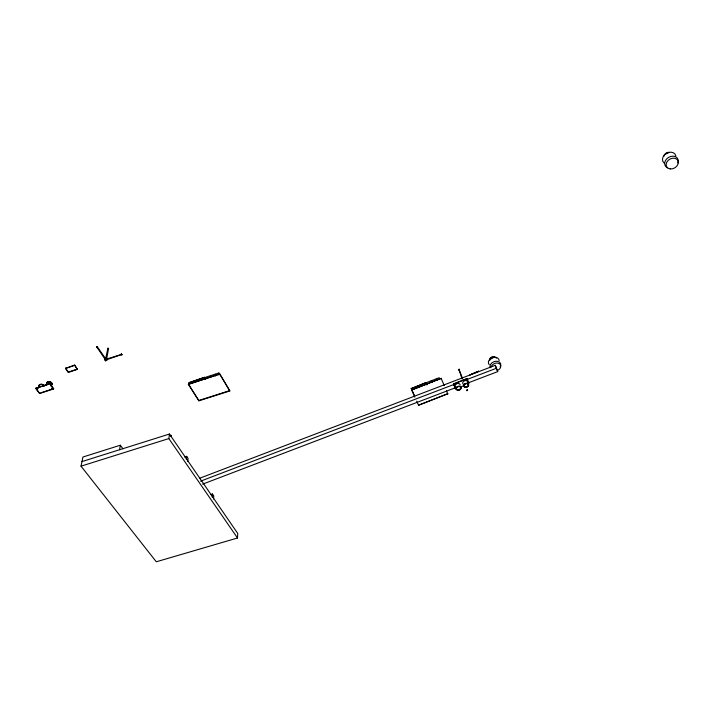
<?xml version="1.0" encoding="UTF-8"?>
<svg xmlns="http://www.w3.org/2000/svg" width="714" height="714" viewBox="0 0 714 714"><rect width="100%" height="100%" fill="white"/><g stroke="black" fill="none" stroke-linecap="round" stroke-linejoin="round"><path stroke-width="1.07" d="M105.199 359.374L105.797 358.972L105.199 359.374L96.792 347.04M97.309 346.825L96.747 347.263M122.933 448.74L120.336 445.215L82.949 457.014L81.021 466.171L156.304 561.784L237.503 537.999L237.726 533.429L169.432 434.032L81.985 461.574M229.846 390.924L219.68 373.886L188.344 384.346L198.911 400.804L229.846 390.924L219.68 373.886M213.548 498.979L213.772 495.909L212.46 493.999L210.452 494.606M212.228 497.069L212.46 493.999M218.77 374.752L218.903 372.976L215.833 373.966L215.69 375.743M215.351 375.85L215.503 374.074L210.808 375.591L210.657 377.367M210.255 377.501L210.416 375.716L205.73 377.224L205.57 379.009M204.579 377.313L188.978 382.704L204.579 377.313L205.712 379.125M198.911 400.804L188.389 383.98M187.746 461.467L188.068 458.397L186.666 456.353L184.596 456.996M186.345 459.414L186.666 456.353M462.083 379.045L458.986 369.406L462.306 377.777M237.503 537.999L168.861 438.574L169.432 434.032M51.926 388.059L52.854 388.532L52.452 387.809M119.541 449.74L120.336 445.215M107.796 348.575L108.501 348.646L107.796 348.575L105.592 359.124M104.771 359.829L104.958 358.937L106.216 358.517L106.734 360.409L105.467 360.829L104.771 359.829L106.35 359.133L121.755 354.367M105.467 360.829L105.654 359.936M106.216 358.517L106.734 360.409M121.782 354.456L106.52 359.785L108.501 348.646M77.389 369.388L74.604 365.077L65.465 368.442L68.365 372.378L77.389 369.388L74.604 365.077M68.365 372.378L65.554 368.085M53.604 388.925L49.81 383.436L35.7 388.434L39.645 393.53L53.604 388.925L49.81 383.436M39.645 393.53L35.798 388.077M121.505 354.099L121.764 354.76M106.627 359.767L106.35 359.133M456.541 388.032L455.746 388.336L455.934 387.675M96.809 346.772C95.337 348.503 99.121 346.442 96.979 346.683M455.827 387.354L455.987 388.068M425.946 382.624L411.273 388.594L425.946 382.624L426.936 384.962M431.97 382.579L431.202 380.812L426.767 382.508L427.258 384.087M432.077 382.249L431.577 380.669L436.013 378.964L436.522 380.544M441.163 378.366L411.603 390.031L441.163 378.366L444.224 385.542M199.465 478.326L495.284 365.327L496.453 368.245L464.162 380.571M453.479 383.829L455.55 388.862L453.479 383.829L467.108 378.625L469.027 383.364M453.586 384.15L467.108 378.625M200.598 481.165L457.906 382.954M202.642 484.137L456.166 387.461M467.59 383.106L497.72 371.61L495.284 365.327M460.405 387.015L463.315 385.899M418.529 405.231L447.732 393.753L418.529 405.231L416.681 401.179M65.465 368.442L74.515 365.434M68.455 372.021L77.469 369.031M35.7 388.434L49.712 383.802M40.734 392.834L53.693 388.568M188.344 384.346L219.653 374.243M198.947 400.438L228.837 390.897M81.021 466.171L168.861 438.574M170.905 435.897L170.691 435.46L170.816 435.906M170.967 436.129C172.529 435.701 169.923 434.505 170.262 435.852M97.363 346.897L105.797 358.972M458.79 369.736L459.37 369.513M218.903 372.976L220.082 374.895M411.184 388.273L414.486 395.645M411.505 389.71L414.834 397.127M431.577 380.669L432.345 382.436M446.42 390.674L447.83 394.066M496.551 368.692L497.72 371.61M439.753 379.312L439.235 377.733L436.334 378.848L436.843 380.419M431.202 380.812L431.702 382.392M455.934 387.193A2.588 1.946 -18.7 0 1 456.594 383.829A2.588 1.946 -18.7 0 1 460.182 385.069M463.484 384.31A2.588 1.946 -19.2 0 1 463.216 381.66A2.588 1.946 -19.2 0 1 466.59 380.74A2.588 1.946 -19.2 0 1 467.438 383.231M489.215 364.631A5.551 4.186 -21.3 0 1 492.142 357.732A5.551 4.186 -21.3 0 1 499.148 360.597M489.545 360.195A3.882 2.927 -21.3 0 1 494.972 357.321M495.775 357.652A3.882 2.927 -21.3 0 1 496.409 358.16M490.206 367.755A5.578 4.195 -21.2 0 1 495.855 361.266A5.578 4.195 -21.2 0 1 500.175 366.907M490.536 359.49A3.168 2.392 -21.3 0 1 491.643 358.401M492.383 358.035A3.168 2.392 -21.3 0 1 493.178 357.812M491.17 366.907A5.007 3.757 -21.2 0 1 496.132 363.096A5.007 3.757 -21.2 0 1 500.737 365.746A5.007 3.757 -21.2 0 1 497.372 370.468M489.813 360.267A3.168 2.392 -21.3 0 1 491.544 357.054A3.168 2.392 -21.3 0 1 495.409 357.464M39.091 386.051A2.561 1.803 12 0 1 40.314 384.578M40.921 384.453A2.561 1.803 12 0 1 41.582 384.444M42.233 384.569A2.561 1.803 12 0 1 44.054 386.024M38.851 386.569A2.918 2.062 12 0 1 40.823 384.186A2.918 2.062 12 0 1 44.402 385.988M37.94 388.657A2.927 2.062 11.9 0 1 38.217 388.175M46.446 385.212A2.927 2.071 11.7 0 1 47.035 384.935M51.015 386.06A2.927 2.071 11.7 0 1 51.319 386.595M46.883 384.543A2.918 2.071 11.8 0 1 47.472 381.936A2.918 2.071 11.8 0 1 51.194 382.276A2.918 2.071 11.8 0 1 51.881 384.989M46.91 383.016A2.553 1.812 11.8 0 1 50.605 382.24M51.131 382.579A2.553 1.812 11.8 0 1 51.542 382.999M51.801 383.463A2.553 1.812 11.8 0 1 51.819 384.418M46.847 383.248A2.561 1.812 11.8 0 1 47.49 382.481M48.008 382.231A2.561 1.812 11.8 0 1 50.542 382.463M51.069 382.802A2.561 1.812 11.8 0 1 51.479 383.222M51.738 383.686A2.561 1.812 11.8 0 1 51.756 384.641M39.109 385.81A2.561 1.803 12 0 1 40.252 384.801M42.786 385.033A2.561 1.803 12 0 1 43.732 385.792M664.127 163.051A7.131 5.587 -30.8 0 1 666.251 153.465A7.131 5.587 -30.8 0 1 675.855 155.839M665.359 154.376A4.98 3.909 -30.9 0 1 666.385 153.581M667.563 153.019A4.98 3.909 -30.9 0 1 668.795 152.716M667.661 167.844A7.176 5.605 -30.6 0 1 665.51 160.48A7.176 5.605 -30.6 0 1 674.239 156.295A7.176 5.605 -30.6 0 1 677.881 162.944M664.002 156.17A4.061 3.186 -30.9 0 1 669.188 152.359M121.291 353.93L121.889 355.09L121.326 353.832M458.486 369.602C459.441 371.351 460.137 367.942 458.486 369.602M466.108 379.464C467.117 380.812 467.126 378.795 466.108 379.464M36.405 388.639C37.833 390.576 37.753 387.211 36.405 388.639M51.827 388.425L52.898 388.728L51.827 388.425M107.466 348.405C108.323 350.601 109.59 347.093 107.466 348.405M467.304 390.228L466.706 390.397L467.304 390.228M467.608 390.174C466.349 391.95 466.215 388.916 467.608 390.174M478.559 371.226L470.044 374.841L478.559 371.226M457.567 389.969A2.276 1.705 -18.7 0 0 460.833 387.907A2.276 1.705 -18.7 0 0 457.433 386.97A2.276 1.705 -18.7 0 0 457.567 389.969M457.424 390.201A2.597 1.946 -18.7 0 0 461.146 387.854A2.597 1.946 -18.7 0 0 457.263 386.783A2.597 1.946 -18.7 0 0 457.424 390.201M465.001 387.318A2.597 1.946 -19.2 0 0 468.732 384.962A2.597 1.946 -19.2 0 0 464.859 383.882A2.597 1.946 -19.2 0 0 465.001 387.318M465.144 387.077A2.276 1.705 -19.2 0 0 468.42 385.016A2.276 1.705 -19.2 0 0 465.028 384.07A2.276 1.705 -19.2 0 0 465.144 387.077M465.073 386.881A2.276 1.705 -19.2 0 0 468.348 384.819A2.276 1.705 -19.2 0 0 464.957 383.873A2.276 1.705 -19.2 0 0 465.073 386.881M457.504 389.764A2.276 1.705 -18.7 0 0 460.762 387.711A2.276 1.705 -18.7 0 0 457.362 386.765A2.276 1.705 -18.7 0 0 457.504 389.764M670.196 168.95A6.435 5.025 -30.5 0 0 678.211 161.435A6.435 5.025 -30.5 0 0 668.224 160.311A6.435 5.025 -30.5 0 0 670.196 168.95"/></g></svg>
